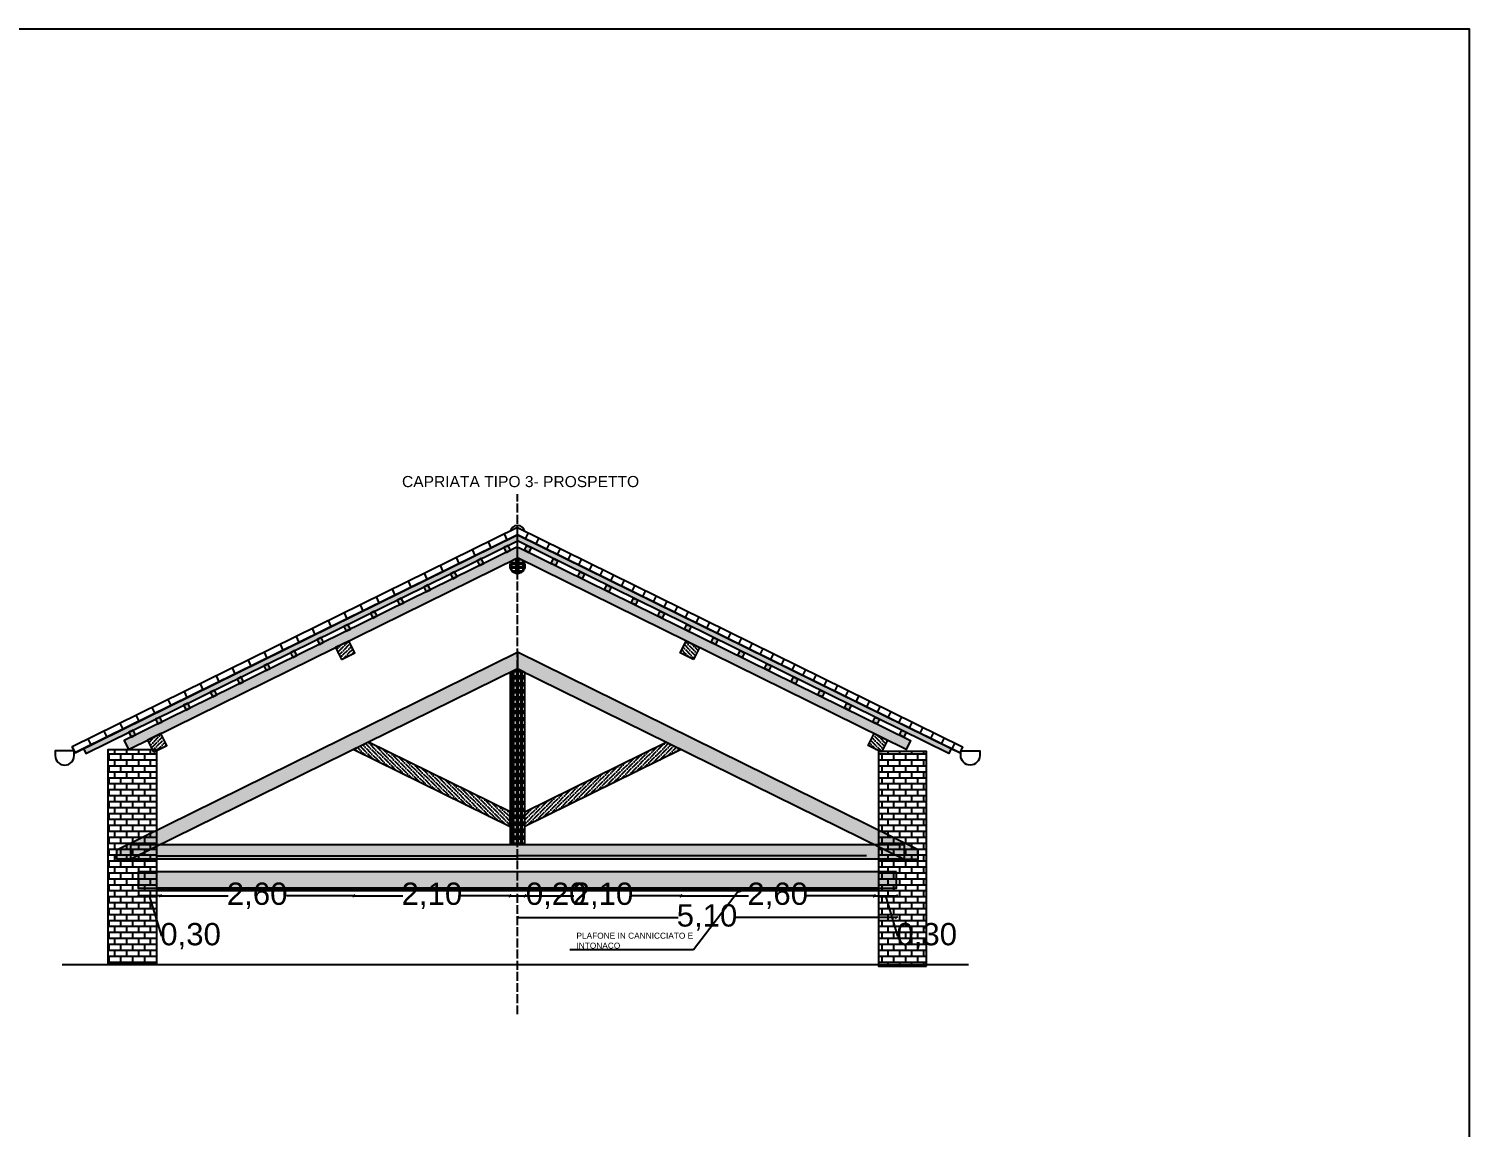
# Model space of a CAD drawing. Header units: millimetres. Extents: x 1607 to 8094, y 411 to 16262.
# Drawn here: x 6144 to 8082, y 1888 to 3366 of the extents above; entities that cross this region are included whole.
import ezdxf
from ezdxf import colors
from ezdxf.entities.mleader import LeaderData, LeaderLine
from ezdxf.math import Vec2, Vec3

# ---------------------------------------------------------------- set-up
doc = ezdxf.new("R2010")
doc.units = ezdxf.units.MM
doc.linetypes.add('ACAD_ISO02W100', pattern=[15, 12, -3])
doc.layers.add('A_RETINO LEGNO', color=7, linetype='Continuous', true_color=0x936e48)
for name, color, linetype in [('A_RETINO MATTONE', 253, 'Continuous'), ('A_RETINO_COPPI', 254, 'Continuous'), ('B_ASSITI', 1, 'Continuous'), ('B_COPERTURA', 1, 'Continuous'), ('B_PANNELLI ONDULINE', 253, 'Continuous'), ('B_QUOTE_100', 1, 'Continuous'), ('B_TESTI', 1, 'Continuous'), ('B_TRAVI', 1, 'Continuous'), ('B_VISTE', 1, 'Continuous'), ('CAPRIATE_LEGNO', 1, 'Continuous'), ('METALLI', 254, 'Continuous'), ('MURATURE', 1, 'Continuous'), ('QUOTATURE', 1, 'Continuous'), ('TESTI', 1, 'Continuous')]:
    doc.layers.add(name, color=color, linetype=linetype)
doc.styles.add('MCA', font='arial.ttf')
doc.styles.add('PDF F2', font='arial.ttf')
doc.styles.get("Standard").update_dxf_attribs({"font": 'arial.ttf'})
doc.dimstyles.new('ARIAL', dxfattribs={"dimtxt": 7, "dimasz": 3, "dimexe": 0.18, "dimexo": 0.0625, "dimgap": 0.09, "dimtad": 0, "dimlfac": 0.01, "dimzin": 0, "dimtxsty": 'Standard', "dimblk": 'OBLIQUE', "dimcen": 0.09, "dimse1": 1, "dimse2": 1, "dimadec": 0, "dimazin": 0, "dimtfac": 1, "dimtofl": 0, "dimtmove": 0, "dimatfit": 3, "dimfxl": 1, "dimtolj": 1, "dimtzin": 0, "dimarcsym": 0})
pattern_1 = [(45, (9507.6933, 3062.7037), (1.988738, 7.2920387), [9.375, -1.875, 0, -1.875])]
pattern_2 = [(315, (9507.6933, 3062.7037), (7.2920387, -1.988738), [9.375, -1.875, 0, -1.875])]
pattern_3 = [(0, (9507.693, 3062.704), (0, 8), []), (90, (9507.693, 3062.704), (-8, 8), [8, -8])]
pattern_4 = [(180, (9507.6933, 3062.7037), (-6.5625, -3.75), [9.375, -1.875, 0, -1.875])]

# ---------------------------------------------------------------- blocks, each defined once
blk = doc.blocks.new('_OBLIQUE')
at = {"color": 0, "linetype": 'ByBlock'}
blk.add_line((-0.5, -0.5), (0.5, 0.5), dxfattribs=at)
blk = doc.blocks.new('*D562')
at = {"layer": 'B_QUOTE_100', "linetype": 'Continuous', "lineweight": -2, "transparency": 16777216}
for p, q in [((6791.2, 2199.8), (6811.2, 2199.8)), ((6811.2, 2199.8), (6814.2, 2199.8))]:
    blk.add_line(p, q, dxfattribs=at)
at = {"layer": 'Defpoints', "color": 0, "linetype": 'Continuous', "transparency": 16777216}
for p in [(6791.2, 2279.2), (6811.2, 2279.2), (6811.2, 2199.8)]:
    blk.add_point(p, dxfattribs=at)
at = {"layer": 'B_QUOTE_100', "linetype": 'Continuous', "lineweight": -2, "transparency": 16777216, "xscale": 3, "yscale": 3, "zscale": 3, "rotation": 180}
blk.add_blockref('_OBLIQUE', (6791.2, 2199.8), dxfattribs=at)
at = {"layer": 'B_QUOTE_100', "linetype": 'Continuous', "lineweight": -2, "transparency": 16777216, "xscale": 3, "yscale": 3, "zscale": 3}
blk.add_blockref('_OBLIQUE', (6811.2, 2199.8), dxfattribs=at)
at = {"layer": 'B_QUOTE_100', "linetype": 'Continuous', "transparency": 16777216, "insert": (6853.2, 2199.8), "char_height": 30, "attachment_point": 5, "style": 'MCA'}
blk.add_mtext('\\A1;0,20', dxfattribs=at)
blk = doc.blocks.new('*D563')
at = {"layer": 'B_QUOTE_100', "linetype": 'Continuous', "lineweight": -2, "transparency": 16777216}
for p, q in [((6801.2, 2170.6), (7017.2, 2170.6)), ((7311.3, 2170.6), (7095.2, 2170.6))]:
    blk.add_line(p, q, dxfattribs=at)
at = {"layer": 'Defpoints', "color": 0, "linetype": 'Continuous', "transparency": 16777216}
for p in [(7311.3, 2210.1), (6801.2, 2177), (7311.3, 2170.6)]:
    blk.add_point(p, dxfattribs=at)
at = {"layer": 'B_QUOTE_100', "linetype": 'Continuous', "lineweight": -2, "transparency": 16777216, "xscale": 3, "yscale": 3, "zscale": 3, "rotation": 180}
blk.add_blockref('_OBLIQUE', (6801.2, 2170.6), dxfattribs=at)
at = {"layer": 'B_QUOTE_100', "linetype": 'Continuous', "lineweight": -2, "transparency": 16777216, "xscale": 3, "yscale": 3, "zscale": 3}
blk.add_blockref('_OBLIQUE', (7311.3, 2170.6), dxfattribs=at)
at = {"layer": 'B_QUOTE_100', "linetype": 'Continuous', "transparency": 16777216, "insert": (7056.2, 2170.6), "char_height": 30, "attachment_point": 5, "style": 'MCA'}
blk.add_mtext('\\A1;5,10', dxfattribs=at)
blk = doc.blocks.new('*D564')
at = {"layer": 'B_QUOTE_100', "linetype": 'Continuous', "lineweight": -2, "transparency": 16777216}
for p, q in [((6811.2, 2199.8), (6877, 2199.8)), ((7021.3, 2199.8), (6955.5, 2199.8))]:
    blk.add_line(p, q, dxfattribs=at)
at = {"layer": 'Defpoints', "color": 0, "linetype": 'Continuous', "transparency": 16777216}
for p in [(7021.3, 2396.7), (6811.2, 2279.2), (7021.3, 2199.8)]:
    blk.add_point(p, dxfattribs=at)
at = {"layer": 'B_QUOTE_100', "linetype": 'Continuous', "lineweight": -2, "transparency": 16777216, "xscale": 3, "yscale": 3, "zscale": 3, "rotation": 180}
blk.add_blockref('_OBLIQUE', (6811.2, 2199.8), dxfattribs=at)
at = {"layer": 'B_QUOTE_100', "linetype": 'Continuous', "lineweight": -2, "transparency": 16777216, "xscale": 3, "yscale": 3, "zscale": 3}
blk.add_blockref('_OBLIQUE', (7021.3, 2199.8), dxfattribs=at)
at = {"layer": 'B_QUOTE_100', "linetype": 'Continuous', "transparency": 16777216, "insert": (6916.2, 2199.8), "char_height": 30, "attachment_point": 5, "style": 'MCA'}
blk.add_mtext('\\A1;2,10', dxfattribs=at)
blk = doc.blocks.new('*D565')
at = {"layer": 'B_QUOTE_100', "linetype": 'Continuous', "lineweight": -2, "transparency": 16777216}
for p, q in [((7021.3, 2199.8), (7112.1, 2199.8)), ((7281.3, 2199.8), (7190.6, 2199.8))]:
    blk.add_line(p, q, dxfattribs=at)
at = {"layer": 'Defpoints', "color": 0, "linetype": 'Continuous', "transparency": 16777216}
for p in [(7021.3, 2396.7), (7281.3, 2268.6), (7281.3, 2199.8)]:
    blk.add_point(p, dxfattribs=at)
at = {"layer": 'B_QUOTE_100', "linetype": 'Continuous', "lineweight": -2, "transparency": 16777216, "xscale": 3, "yscale": 3, "zscale": 3, "rotation": 180}
blk.add_blockref('_OBLIQUE', (7021.3, 2199.8), dxfattribs=at)
at = {"layer": 'B_QUOTE_100', "linetype": 'Continuous', "lineweight": -2, "transparency": 16777216, "xscale": 3, "yscale": 3, "zscale": 3}
blk.add_blockref('_OBLIQUE', (7281.3, 2199.8), dxfattribs=at)
at = {"layer": 'B_QUOTE_100', "linetype": 'Continuous', "transparency": 16777216, "insert": (7151.3, 2199.8), "char_height": 30, "attachment_point": 5, "style": 'MCA'}
blk.add_mtext('\\A1;2,60', dxfattribs=at)
blk = doc.blocks.new('*D566')
at = {"layer": 'B_QUOTE_100', "linetype": 'Continuous', "lineweight": -2, "transparency": 16777216}
for p, q in [((7281.3, 2199.8), (7311.3, 2199.8)), ((7296.3, 2199.8), (7312.6, 2145.4)), ((7312.6, 2145.4), (7312.8, 2145.4))]:
    blk.add_line(p, q, dxfattribs=at)
at = {"layer": 'Defpoints', "color": 0, "linetype": 'Continuous', "transparency": 16777216}
for p in [(7281.3, 2268.6), (7311.3, 2210.1), (7311.3, 2199.8)]:
    blk.add_point(p, dxfattribs=at)
at = {"layer": 'B_QUOTE_100', "linetype": 'Continuous', "lineweight": -2, "transparency": 16777216, "xscale": 3, "yscale": 3, "zscale": 3, "rotation": 180}
blk.add_blockref('_OBLIQUE', (7281.3, 2199.8), dxfattribs=at)
at = {"layer": 'B_QUOTE_100', "linetype": 'Continuous', "lineweight": -2, "transparency": 16777216, "xscale": 3, "yscale": 3, "zscale": 3}
blk.add_blockref('_OBLIQUE', (7311.3, 2199.8), dxfattribs=at)
at = {"layer": 'B_QUOTE_100', "linetype": 'Continuous', "transparency": 16777216, "insert": (7351.8, 2145.4), "char_height": 30, "attachment_point": 5, "style": 'MCA'}
blk.add_mtext('\\A1;0,30', dxfattribs=at)
blk = doc.blocks.new('*D567')
at = {"layer": 'B_QUOTE_100', "linetype": 'Continuous', "lineweight": -2, "transparency": 16777216}
for p, q in [((6581, 2199.8), (6646.9, 2199.8)), ((6791.2, 2199.8), (6725.4, 2199.8))]:
    blk.add_line(p, q, dxfattribs=at)
at = {"layer": 'Defpoints', "color": 0, "linetype": 'Continuous', "transparency": 16777216}
for p in [(6581, 2396.7), (6791.2, 2279.2), (6581, 2199.8)]:
    blk.add_point(p, dxfattribs=at)
at = {"layer": 'B_QUOTE_100', "linetype": 'Continuous', "lineweight": -2, "transparency": 16777216, "xscale": 3, "yscale": 3, "zscale": 3, "rotation": 180}
blk.add_blockref('_OBLIQUE', (6581, 2199.8), dxfattribs=at)
at = {"layer": 'B_QUOTE_100', "linetype": 'Continuous', "lineweight": -2, "transparency": 16777216, "xscale": 3, "yscale": 3, "zscale": 3}
blk.add_blockref('_OBLIQUE', (6791.2, 2199.8), dxfattribs=at)
at = {"layer": 'B_QUOTE_100', "linetype": 'Continuous', "transparency": 16777216, "insert": (6686.1, 2199.8), "char_height": 30, "attachment_point": 5, "style": 'MCA'}
blk.add_mtext('\\A1;2,10', dxfattribs=at)
blk = doc.blocks.new('*D568')
at = {"layer": 'B_QUOTE_100', "linetype": 'Continuous', "lineweight": -2, "transparency": 16777216}
for p, q in [((6321, 2199.8), (6411.8, 2199.8)), ((6581, 2199.8), (6490.3, 2199.8))]:
    blk.add_line(p, q, dxfattribs=at)
at = {"layer": 'Defpoints', "color": 0, "linetype": 'Continuous', "transparency": 16777216}
for p in [(6581, 2396.7), (6321, 2268.6), (6321, 2199.8)]:
    blk.add_point(p, dxfattribs=at)
at = {"layer": 'B_QUOTE_100', "linetype": 'Continuous', "lineweight": -2, "transparency": 16777216, "xscale": 3, "yscale": 3, "zscale": 3, "rotation": 180}
blk.add_blockref('_OBLIQUE', (6321, 2199.8), dxfattribs=at)
at = {"layer": 'B_QUOTE_100', "linetype": 'Continuous', "lineweight": -2, "transparency": 16777216, "xscale": 3, "yscale": 3, "zscale": 3}
blk.add_blockref('_OBLIQUE', (6581, 2199.8), dxfattribs=at)
at = {"layer": 'B_QUOTE_100', "linetype": 'Continuous', "transparency": 16777216, "insert": (6451, 2199.8), "char_height": 30, "attachment_point": 5, "style": 'MCA'}
blk.add_mtext('\\A1;2,60', dxfattribs=at)
blk = doc.blocks.new('*D569')
at = {"layer": 'B_QUOTE_100', "linetype": 'Continuous', "lineweight": -2, "transparency": 16777216}
for p, q in [((6321, 2199.8), (6290.7, 2199.8)), ((6305.9, 2199.8), (6322.2, 2145.4)), ((6322.2, 2145.4), (6322.4, 2145.4))]:
    blk.add_line(p, q, dxfattribs=at)
at = {"layer": 'Defpoints', "color": 0, "linetype": 'Continuous', "transparency": 16777216}
for p in [(6321, 2268.6), (6290.7, 2210.1), (6290.7, 2199.8)]:
    blk.add_point(p, dxfattribs=at)
at = {"layer": 'B_QUOTE_100', "linetype": 'Continuous', "lineweight": -2, "transparency": 16777216, "xscale": 3, "yscale": 3, "zscale": 3, "rotation": 180}
blk.add_blockref('_OBLIQUE', (6290.7, 2199.8), dxfattribs=at)
at = {"layer": 'B_QUOTE_100', "linetype": 'Continuous', "lineweight": -2, "transparency": 16777216, "xscale": 3, "yscale": 3, "zscale": 3}
blk.add_blockref('_OBLIQUE', (6321, 2199.8), dxfattribs=at)
at = {"layer": 'B_QUOTE_100', "linetype": 'Continuous', "transparency": 16777216, "insert": (6361.4, 2145.4), "char_height": 30, "attachment_point": 5, "style": 'MCA'}
blk.add_mtext('\\A1;0,30', dxfattribs=at)
blk = doc.blocks.new('_Origin')
at = {"color": 0, "linetype": 'ByBlock', "lineweight": -2}
blk.add_line((0, 0), (-1, 0), dxfattribs=at)
blk.add_circle((0, 0), 0.5, dxfattribs=at)

msp = doc.modelspace()

# ---------------------------------------------------------------- hatches: boundary and pattern name
at = {"layer": 'A_RETINO LEGNO', "linetype": 'Continuous'}
h = msp.add_hatch(dxfattribs=at)
h.set_pattern_fill('ANSI36', color=256, scale=30)
h.set_pattern_definition(pattern_1)
h.paths.add_polyline_path([(6801.174, 2669.335), (6272.179, 2408.678), (6278.126, 2396.608), (6801.174, 2654.335)])
h = msp.add_hatch(dxfattribs=at)
h.set_pattern_fill('ANSI36', color=256, scale=10)
h.set_pattern_definition([(45, (9507.6933, 3062.7037), (0.6629126, 2.43067956), [3.125, -0.625, 0, -0.625])])
h.paths.add_polyline_path([(6782.691, 2668.228), (6785.863, 2661.791), (6791.637, 2664.636), (6788.465, 2671.073)])
h.paths.add_polyline_path([(6746.81, 2650.548), (6749.982, 2644.111), (6755.756, 2646.956), (6752.585, 2653.393)])
h.paths.add_polyline_path([(6710.93, 2632.868), (6714.102, 2626.431), (6719.876, 2629.276), (6716.704, 2635.713)])
h.paths.add_polyline_path([(6675.049, 2615.188), (6678.221, 2608.751), (6683.995, 2611.596), (6680.823, 2618.034)])
h.paths.add_polyline_path([(6639.168, 2597.509), (6642.34, 2591.071), (6648.114, 2593.917), (6644.943, 2600.354)])
h.paths.add_polyline_path([(6603.288, 2579.829), (6606.46, 2573.392), (6612.234, 2576.237), (6609.062, 2582.674)])
h.paths.add_polyline_path([(6567.407, 2562.149), (6570.579, 2555.712), (6576.353, 2558.557), (6573.181, 2564.994)])
h.paths.add_polyline_path([(6531.526, 2544.469), (6534.698, 2538.032), (6540.473, 2540.877), (6537.301, 2547.314)])
h.paths.add_polyline_path([(6495.646, 2526.789), (6498.818, 2520.352), (6504.592, 2523.197), (6501.42, 2529.634)])
h.paths.add_polyline_path([(6459.765, 2509.109), (6462.937, 2502.672), (6468.711, 2505.517), (6465.539, 2511.954)])
h.paths.add_polyline_path([(6423.884, 2491.429), (6427.056, 2484.992), (6432.831, 2487.837), (6429.659, 2494.274)])
h.paths.add_polyline_path([(6388.004, 2473.749), (6391.176, 2467.312), (6396.95, 2470.157), (6393.778, 2476.595)])
h.paths.add_polyline_path([(6352.123, 2456.07), (6355.295, 2449.632), (6361.069, 2452.478), (6357.897, 2458.915)])
h.paths.add_polyline_path([(6314.215, 2437.391), (6317.387, 2430.953), (6323.161, 2433.799), (6319.989, 2440.236)])
h.paths.add_polyline_path([(6278.334, 2419.711), (6281.506, 2413.274), (6287.28, 2416.119), (6284.108, 2422.556)])
h = msp.add_hatch(dxfattribs=at)
h.set_pattern_fill('ANSI36', color=256, scale=30, angle=270)
h.set_pattern_definition(pattern_2)
h.paths.add_polyline_path([(6801.174, 2669.335), (7330.169, 2408.678), (7324.222, 2396.608), (6801.174, 2654.335)])
h = msp.add_hatch(dxfattribs=at)
h.set_pattern_fill('ANSI36', color=256, scale=10, angle=270)
h.set_pattern_definition([(315, (9507.6933, 3062.7037), (2.43067956, -0.6629126), [3.125, -0.625, 0, -0.625])])
h.paths.add_polyline_path([(6819.657, 2668.228), (6816.485, 2661.791), (6810.711, 2664.636), (6813.883, 2671.073)])
h.paths.add_polyline_path([(6855.538, 2650.548), (6852.366, 2644.111), (6846.592, 2646.956), (6849.764, 2653.393)])
h.paths.add_polyline_path([(6891.419, 2632.868), (6888.247, 2626.431), (6882.473, 2629.276), (6885.644, 2635.713)])
h.paths.add_polyline_path([(6927.299, 2615.188), (6924.127, 2608.751), (6918.353, 2611.596), (6921.525, 2618.034)])
h.paths.add_polyline_path([(6963.18, 2597.509), (6960.008, 2591.071), (6954.234, 2593.917), (6957.406, 2600.354)])
h.paths.add_polyline_path([(6999.061, 2579.829), (6995.889, 2573.392), (6990.115, 2576.237), (6993.286, 2582.674)])
h.paths.add_polyline_path([(7034.941, 2562.149), (7031.769, 2555.712), (7025.995, 2558.557), (7029.167, 2564.994)])
h.paths.add_polyline_path([(7070.822, 2544.469), (7067.65, 2538.032), (7061.876, 2540.877), (7065.048, 2547.314)])
h.paths.add_polyline_path([(7106.703, 2526.789), (7103.531, 2520.352), (7097.757, 2523.197), (7100.928, 2529.634)])
h.paths.add_polyline_path([(7142.583, 2509.109), (7139.411, 2502.672), (7133.637, 2505.517), (7136.809, 2511.954)])
h.paths.add_polyline_path([(7178.464, 2491.429), (7175.292, 2484.992), (7169.518, 2487.837), (7172.69, 2494.274)])
h.paths.add_polyline_path([(7214.345, 2473.749), (7211.173, 2467.312), (7205.399, 2470.157), (7208.57, 2476.595)])
h.paths.add_polyline_path([(7250.225, 2456.07), (7247.053, 2449.632), (7241.279, 2452.478), (7244.451, 2458.915)])
h.paths.add_polyline_path([(7288.133, 2437.391), (7284.962, 2430.953), (7279.187, 2433.799), (7282.359, 2440.236)])
h.paths.add_polyline_path([(7324.014, 2419.711), (7320.842, 2413.274), (7315.068, 2416.119), (7318.24, 2422.556)])
h = msp.add_hatch(dxfattribs=at)
h.set_pattern_fill('CLAY', color=256, scale=30)
h.set_pattern_definition([(0, (9507.693, 3062.704), (0, 5.625), []), (0, (9507.693, 3063.641), (0, 5.625), []), (0, (9507.693, 3064.579), (0, 5.625), []), (0, (9507.693, 3066.454), (0, 5.625), [5.625, -3.75])])
edge = h.paths.add_edge_path()
edge.add_arc((6801.174, 2643.294), 10, 0, 360)
h = msp.add_hatch(dxfattribs=at)
h.set_pattern_fill('ANSI36', color=256, scale=30)
h.set_pattern_definition(pattern_1)
h.paths.add_polyline_path([(6311.358, 2392.983), (6329.299, 2401.823), (6321.369, 2417.916), (6303.429, 2409.076)])
h.paths.add_polyline_path([(6564.262, 2517.599), (6582.202, 2526.439), (6574.272, 2542.532), (6556.332, 2533.692)])
h = msp.add_hatch(dxfattribs=at)
h.set_pattern_fill('ANSI36', color=256, scale=30, angle=270)
h.set_pattern_definition(pattern_2)
h.paths.add_polyline_path([(7038.087, 2517.599), (7020.146, 2526.439), (7028.076, 2542.532), (7046.016, 2533.692)])
h.paths.add_polyline_path([(7290.99, 2392.983), (7273.05, 2401.823), (7280.979, 2417.916), (7298.919, 2409.076)])
h = msp.add_hatch(dxfattribs=at)
h.set_pattern_fill('ANSI36', color=256, scale=30)
h.set_pattern_definition(pattern_1)
h.paths.add_polyline_path([(6801.174, 2505.173), (6281.019, 2248.872), (6262.106, 2248.872), (6262.106, 2261.848), (6801.174, 2527.469)])
h = msp.add_hatch(dxfattribs=at)
h.set_pattern_fill('ANSI36', color=256, scale=30, angle=270)
h.set_pattern_definition(pattern_2)
h.paths.add_polyline_path([(6801.174, 2505.173), (7321.329, 2248.872), (7340.243, 2248.872), (7340.243, 2261.848), (6801.174, 2527.469)])
h = msp.add_hatch(dxfattribs=at)
h.set_pattern_fill('CLAY', color=256, scale=30, angle=90)
h.set_pattern_definition([(90, (9507.693, 3062.704), (-5.625, 3e-16), []), (90, (9506.756, 3062.704), (-5.625, 3e-16), []), (90, (9505.818, 3062.704), (-5.625, 3e-16), []), (90, (9503.943, 3062.704), (-5.625, 3e-16), [5.625, -3.75])])
h.paths.add_polyline_path([(6791.174, 2500.246), (6791.174, 2268.577), (6811.174, 2268.577), (6811.174, 2500.246), (6801.174, 2505.173)])
h = msp.add_hatch(dxfattribs=at)
h.set_pattern_fill('ANSI36', color=256, scale=30, angle=270)
h.set_pattern_definition(pattern_2)
h.paths.add_polyline_path([(6581.046, 2396.707), (6791.174, 2292.962), (6791.174, 2312.605), (6600.959, 2406.519)])
h = msp.add_hatch(dxfattribs=at)
h.set_pattern_fill('ANSI36', color=256, scale=30)
h.set_pattern_definition(pattern_1)
h.paths.add_polyline_path([(7021.302, 2396.707), (6811.174, 2292.962), (6811.174, 2312.605), (7001.389, 2406.519)])
h = msp.add_hatch(dxfattribs=at)
h.set_pattern_fill('ANSI36', color=256, scale=30, angle=135)
h.set_pattern_definition(pattern_4)
h.paths.add_polyline_path([(7321.329, 2248.872), (6281.019, 2248.872), (6281.019, 2268.577), (7321.329, 2268.577)])
h = msp.add_hatch(dxfattribs=at)
h.set_pattern_fill('ANSI36', color=256, scale=30, angle=135)
h.set_pattern_definition(pattern_4)
h.paths.add_polyline_path([(7311.254, 2232.239), (6290.723, 2232.239), (6290.723, 2210.065), (7311.254, 2210.065)])
at = {"layer": 'A_RETINO MATTONE', "linetype": 'Continuous'}
h = msp.add_hatch(dxfattribs=at)
h.set_pattern_fill('AR-B816', color=256)
h.set_pattern_definition(pattern_3)
h.paths.add_polyline_path([(6250.701, 2107.314), (6250.701, 2396.493), (6315.438, 2396.493), (6315.438, 2107.314)])
h = msp.add_hatch(dxfattribs=at)
h.set_pattern_fill('AR-B816', color=256)
h.set_pattern_definition(pattern_3)
h.paths.add_polyline_path([(7351.648, 2105.2), (7351.648, 2394.034), (7286.91, 2394.034), (7286.91, 2105.2)])
h = msp.add_hatch(dxfattribs=at)
h.set_pattern_fill('ANSI31', color=256, scale=2.00003, angle=152)
h.set_pattern_definition([(197, (9507.69326, 3062.70373), (0.073094023, -0.239079775), [])])
h.paths.add_polyline_path([(6315.438, 2207.065), (7286.91, 2207.065), (7286.91, 2210.065), (6315.438, 2210.065)])
at = {"layer": 'A_RETINO_COPPI', "linetype": 'Continuous'}
h = msp.add_hatch(dxfattribs=at)
h.set_pattern_fill('AR-B88', color=256, scale=3, angle=26)
h.set_pattern_definition([(26, (6206.243, 2392.189), (-10.5209, 21.5711), []), (116, (6206.243, 2392.189), (-21.30644, 16.3106), [24, -24])])
h.paths.add_polyline_path([(6801.174, 2695.335), (6202.279, 2400.235), (6206.243, 2392.189), (6801.174, 2685.335)])
h = msp.add_hatch(dxfattribs=at)
h.set_pattern_fill('AR-B88', color=256, scale=2, angle=154)
h.set_pattern_definition([(154, (6801.174, 2695.335), (-7.01394, -14.3807), []), (244, (6801.174, 2695.335), (0.17641, -17.88767), [16, -16])])
h.paths.add_polyline_path([(6801.174, 2695.335), (7400.07, 2400.235), (7396.105, 2392.189), (6801.174, 2685.335)])
at = {"layer": 'B_PANNELLI ONDULINE', "linetype": 'Continuous'}
h = msp.add_hatch(dxfattribs=at)
h.set_pattern_fill('MUDST', color=256, scale=10, angle=26)
h.set_pattern_definition([(26, (9507.6933, 3062.7037), (3.3980424, 4.4388408), [2.5, -2.5, 0, -2.5, 0, -2.5])])
h.paths.add_polyline_path([(6217.494, 2397.732), (6220.666, 2391.295), (6801.174, 2677.335), (6801.174, 2685.335)])
h = msp.add_hatch(dxfattribs=at)
h.set_pattern_fill('MUDST', color=256, scale=10, angle=154)
h.set_pattern_definition([(154, (9507.6933, 3062.7037), (-5.589898, -0.0551294), [2.5, -2.5, 0, -2.5, 0, -2.5])])
h.paths.add_polyline_path([(7384.854, 2397.732), (7381.683, 2391.295), (6801.174, 2677.335), (6801.174, 2685.335)])

# ---------------------------------------------------------------- linework, layer by layer
msp.add_lwpolyline([(2370.27, 3366.17), (8081.57, 3366.17), (8081.57, 410.806), (2370.27, 410.806)], close=True)
at = {"layer": 'B_ASSITI', "linetype": 'Continuous'}
for points in [[(6782.691, 2668.228), (6785.863, 2661.791), (6791.637, 2664.636), (6788.465, 2671.073)], [(6819.657, 2668.228), (6816.485, 2661.791), (6810.711, 2664.636), (6813.883, 2671.073)], [(6710.93, 2632.868), (6714.102, 2626.431), (6719.876, 2629.276), (6716.704, 2635.713)], [(6746.81, 2650.548), (6749.982, 2644.111), (6755.756, 2646.956), (6752.585, 2653.393)], [(6855.538, 2650.548), (6852.366, 2644.111), (6846.592, 2646.956), (6849.764, 2653.393)], [(6891.419, 2632.868), (6888.247, 2626.431), (6882.473, 2629.276), (6885.644, 2635.713)], [(6675.049, 2615.188), (6678.221, 2608.751), (6683.995, 2611.596), (6680.823, 2618.034)], [(6927.299, 2615.188), (6924.127, 2608.751), (6918.353, 2611.596), (6921.525, 2618.034)], [(6639.168, 2597.509), (6642.34, 2591.071), (6648.114, 2593.917), (6644.943, 2600.354)], [(6963.18, 2597.509), (6960.008, 2591.071), (6954.234, 2593.917), (6957.406, 2600.354)], [(6603.288, 2579.829), (6606.46, 2573.392), (6612.234, 2576.237), (6609.062, 2582.674)], [(6999.061, 2579.829), (6995.889, 2573.392), (6990.115, 2576.237), (6993.286, 2582.674)], [(6567.407, 2562.149), (6570.579, 2555.712), (6576.353, 2558.557), (6573.181, 2564.994)], [(7034.941, 2562.149), (7031.769, 2555.712), (7025.995, 2558.557), (7029.167, 2564.994)], [(6531.526, 2544.469), (6534.698, 2538.032), (6540.473, 2540.877), (6537.301, 2547.314)], [(7070.822, 2544.469), (7067.65, 2538.032), (7061.876, 2540.877), (7065.048, 2547.314)], [(6495.646, 2526.789), (6498.818, 2520.352), (6504.592, 2523.197), (6501.42, 2529.634)], [(7106.703, 2526.789), (7103.531, 2520.352), (7097.757, 2523.197), (7100.928, 2529.634)], [(6459.765, 2509.109), (6462.937, 2502.672), (6468.711, 2505.517), (6465.539, 2511.954)], [(7142.583, 2509.109), (7139.411, 2502.672), (7133.637, 2505.517), (7136.809, 2511.954)], [(6423.884, 2491.429), (6427.056, 2484.992), (6432.831, 2487.837), (6429.659, 2494.274)], [(7178.464, 2491.429), (7175.292, 2484.992), (7169.518, 2487.837), (7172.69, 2494.274)], [(6388.004, 2473.749), (6391.176, 2467.312), (6396.95, 2470.157), (6393.778, 2476.595)], [(7214.345, 2473.749), (7211.173, 2467.312), (7205.399, 2470.157), (7208.57, 2476.595)], [(6352.123, 2456.07), (6355.295, 2449.632), (6361.069, 2452.478), (6357.897, 2458.915)], [(7250.225, 2456.07), (7247.053, 2449.632), (7241.279, 2452.478), (7244.451, 2458.915)], [(6278.334, 2419.711), (6281.506, 2413.274), (6287.28, 2416.119), (6284.108, 2422.556)], [(6314.215, 2437.391), (6317.387, 2430.953), (6323.161, 2433.799), (6319.989, 2440.236)], [(7288.133, 2437.391), (7284.962, 2430.953), (7279.187, 2433.799), (7282.359, 2440.236)], [(7324.014, 2419.711), (7320.842, 2413.274), (7315.068, 2416.119), (7318.24, 2422.556)]]:
    msp.add_lwpolyline(points, close=True, dxfattribs=at)
at = {"layer": 'B_COPERTURA', "linetype": 'Continuous'}
for points in [[(6801.174, 2695.335), (6202.279, 2400.235), (6206.243, 2392.189), (6801.174, 2685.335)], [(6801.174, 2695.335), (7400.07, 2400.235), (7396.105, 2392.189), (6801.174, 2685.335)]]:
    msp.add_lwpolyline(points, close=True, dxfattribs=at)
msp.add_arc((6801.174, 2687.785), 10.245, 12.544873, 167.455127, dxfattribs=at)
at = {"layer": 'B_QUOTE_100', "linetype": 'Continuous'}
msp.add_lwpolyline([(6315.438, 2207.065), (7286.91, 2207.065), (7286.91, 2210.065), (6315.438, 2210.065)], close=True, dxfattribs=at)
at = {"layer": 'B_TRAVI', "linetype": 'Continuous'}
for points in [[(6564.262, 2517.599), (6582.202, 2526.439), (6574.272, 2542.532), (6556.332, 2533.692)], [(7038.087, 2517.599), (7020.146, 2526.439), (7028.076, 2542.532), (7046.016, 2533.692)], [(6311.358, 2392.983), (6329.299, 2401.823), (6321.369, 2417.916), (6303.429, 2409.076)], [(7290.99, 2392.983), (7273.05, 2401.823), (7280.979, 2417.916), (7298.919, 2409.076)], [(7321.329, 2248.872), (6281.019, 2248.872), (6281.019, 2268.577), (7321.329, 2268.577)], [(7311.254, 2232.239), (6290.723, 2232.239), (6290.723, 2210.065), (7311.254, 2210.065)]]:
    msp.add_lwpolyline(points, close=True, dxfattribs=at)
msp.add_circle((6801.174, 2643.294), 10, dxfattribs=at)
at = {"layer": 'B_VISTE', "linetype": 'Continuous'}
for points in [[(6217.494, 2397.732), (6220.666, 2391.295), (6801.174, 2677.335), (6801.174, 2685.335)], [(7384.854, 2397.732), (7381.683, 2391.295), (6801.174, 2677.335), (6801.174, 2685.335)], [(6801.174, 2669.335), (6272.179, 2408.678), (6278.126, 2396.608), (6801.174, 2654.335)], [(6801.174, 2669.335), (7330.169, 2408.678), (7324.222, 2396.608), (6801.174, 2654.335)]]:
    msp.add_lwpolyline(points, close=True, dxfattribs=at)
at = {"layer": 'CAPRIATE_LEGNO', "linetype": 'Continuous'}
for points in [[(6801.174, 2505.173), (6281.019, 2248.872), (6262.106, 2248.872), (6262.106, 2261.848), (6801.174, 2527.469)], [(6801.174, 2505.173), (7321.329, 2248.872), (7340.243, 2248.872), (7340.243, 2261.848), (6801.174, 2527.469)], [(6791.174, 2500.246), (6791.174, 2268.577), (6811.174, 2268.577), (6811.174, 2500.246), (6801.174, 2505.173), (6791.174, 2500.246)], [(6581.046, 2396.707), (6791.174, 2292.962), (6791.174, 2312.605), (6600.959, 2406.519)], [(7021.302, 2396.707), (6811.174, 2292.962), (6811.174, 2312.605), (7001.389, 2406.519)]]:
    msp.add_lwpolyline(points, close=True, dxfattribs=at)
at = {"layer": 'METALLI', "linetype": 'Continuous'}
for points in [[(6204.824, 2394.656), (6179.228, 2394.656), (6179.228, 2388.412, 1), (6204.824, 2388.412)], [(7397.524, 2394.656), (7423.121, 2394.656), (7423.121, 2388.412, -1), (7397.524, 2388.412)]]:
    msp.add_lwpolyline(points, format="xyb", close=True, dxfattribs=at)
for points in [[(6217.494, 2397.732), (6204.824, 2391.489)], [(7384.854, 2397.732), (7397.524, 2391.489)], [(6315.438, 2253.562), (6801.174, 2253.562)], [(7270.534, 2253.562), (6801.174, 2253.562)]]:
    msp.add_lwpolyline(points, dxfattribs=at)
at = {"layer": 'MURATURE', "linetype": 'Continuous'}
for points in [[(6250.701, 2107.314), (6250.701, 2396.493), (6315.438, 2396.493), (6315.438, 2107.314)], [(7351.648, 2105.2), (7351.648, 2394.034), (7286.91, 2394.034), (7286.91, 2105.2)]]:
    msp.add_lwpolyline(points, close=True, dxfattribs=at)
at = {"layer": 'QUOTATURE', "linetype": 'ACAD_ISO02W100'}
msp.add_lwpolyline([(6801.174, 2040.408), (6801.174, 2740.13)], dxfattribs=at)
at = {"layer": 'QUOTATURE', "linetype": 'Continuous'}
msp.add_lwpolyline([(6188.587, 2107.314), (7408.174, 2107.314)], dxfattribs=at)

# ---------------------------------------------------------------- texts
at = {"layer": 'TESTI'}
msp.add_text('CAPRIATA TIPO 3- PROSPETTO', height=15, dxfattribs=at).set_placement((6645.852, 2749.577))

# ---------------------------------------------------------------- dimensions: what is measured, and where the dimension line sits
at = {"layer": 'B_QUOTE_100', "linetype": 'Continuous'}
for base, p1, p2, override, picture, middle in [((6321.011, 2199.779), (6581.046, 2396.707), (6321.011, 2268.577), {"dimtxt": 30, "dimtxsty": 'MCA', "dimclrd": 256, "dimclrt": 256, "dimtmove": 1, "dimtfillclr": 256}, '*D568', (6451.029, 2199.779)), ((6581.046, 2199.779), (6791.174, 2279.192), (6581.046, 2396.707), {"dimtxt": 30, "dimtxsty": 'MCA', "dimclrd": 256, "dimclrt": 256, "dimtmove": 1, "dimtfillclr": 256}, '*D567', (6686.11, 2199.779)), ((7021.302, 2199.779), (6811.174, 2279.192), (7021.302, 2396.707), {"dimtxt": 30, "dimtxsty": 'MCA', "dimclrd": 256, "dimclrt": 256, "dimtmove": 1, "dimtfillclr": 256}, '*D564', (6916.238, 2199.779)), ((7281.337, 2199.779), (7021.302, 2396.707), (7281.337, 2268.577), {"dimtxt": 30, "dimtxsty": 'MCA', "dimclrd": 256, "dimclrt": 256, "dimtmove": 1, "dimtfillclr": 256}, '*D565', (7151.319, 2199.779)), ((6290.723, 2199.779), (6321.011, 2268.577), (6290.723, 2210.065), {"dimtxt": 30, "dimtxsty": 'MCA', "dimclrd": 256, "dimclrt": 256, "dimtmove": 1, "dimtfillclr": 256}, '*D569', (6322.458, 2145.378)), ((6811.174, 2199.779), (6791.174, 2279.192), (6811.174, 2279.192), {"dimtxt": 30, "dimtxsty": 'MCA', "dimclrd": 256, "dimclrt": 256, "dimtfillclr": 256}, '*D562', (6853.176, 2199.779)), ((7311.254, 2199.779), (7281.337, 2268.577), (7311.254, 2210.065), {"dimtxt": 30, "dimtxsty": 'MCA', "dimclrd": 256, "dimclrt": 256, "dimtmove": 1, "dimtfillclr": 256}, '*D566', (7312.886, 2145.378)), ((7311.254, 2170.641), (6801.174, 2177.03), (7311.254, 2210.065), {"dimtxt": 30, "dimtxsty": 'MCA', "dimclrd": 256, "dimclrt": 256, "dimtmove": 1, "dimtfillclr": 256}, '*D563', (7056.214, 2170.641))]:
    dim = msp.add_linear_dim(base=base, p1=p1, p2=p2, dimstyle='ARIAL', override=override, dxfattribs=at)
    dim.commit()
    dim.dimension.update_dxf_attribs({"geometry": picture, "text_midpoint": middle})

# ---------------------------------------------------------------- leaders
at = {"layer": 'B_TESTI', "linetype": 'Continuous'}
ml = msp.add_multileader_mtext('Standard', dxfattribs=at)
ml.set_content('PLAFONE IN CANNICCIATO E INTONACO', color=256, style='PDF F2')
ml.set_leader_properties()
ml.set_arrow_properties(name='ORIGIN')
ml.build(insert=Vec2(0, 0))
ml.multileader.update_dxf_attribs({"has_text_frame": 1, "text_left_attachment_type": 4, "text_right_attachment_type": 5, "dogleg_length": 0.36})
ctx = ml.context
ctx.base_point, ctx.char_height, ctx.landing_gap_size, ctx.plane_origin = Vec3(6879.054, 2128.354), 8, 1.5, Vec3(6990.238, 2196.336)
ctx.left_attachment, ctx.right_attachment = 4, 5
notes = []
notes.append((ctx, [(0, (1, 1, 0), (7038.06, 2126.891), (-1, 0), 0.36, [(0, [(7099.317, 2207.065)], 0, [])])]))
ctx.mtext.insert, ctx.mtext.width, ctx.mtext.defined_height = Vec3(6880.554, 2150.108), 162.91354, 28.38
for ctx, leaders in notes:
    for number, flags, end, landing, length, lines in leaders:
        leader = LeaderData()
        leader.index, (leader.has_last_leader_line, leader.has_dogleg_vector, leader.attachment_direction) = number, flags
        leader.last_leader_point, leader.dogleg_vector, leader.dogleg_length = Vec3(end), Vec3(landing), length
        for number, points, colour, breaks in lines:
            line = LeaderLine()
            line.index, line.vertices, line.color, line.breaks = number, Vec3.list(points), colors.encode_raw_color(colour), breaks
            leader.lines.append(line)
        ctx.leaders.append(leader)

doc.saveas('drawing.dxf')
